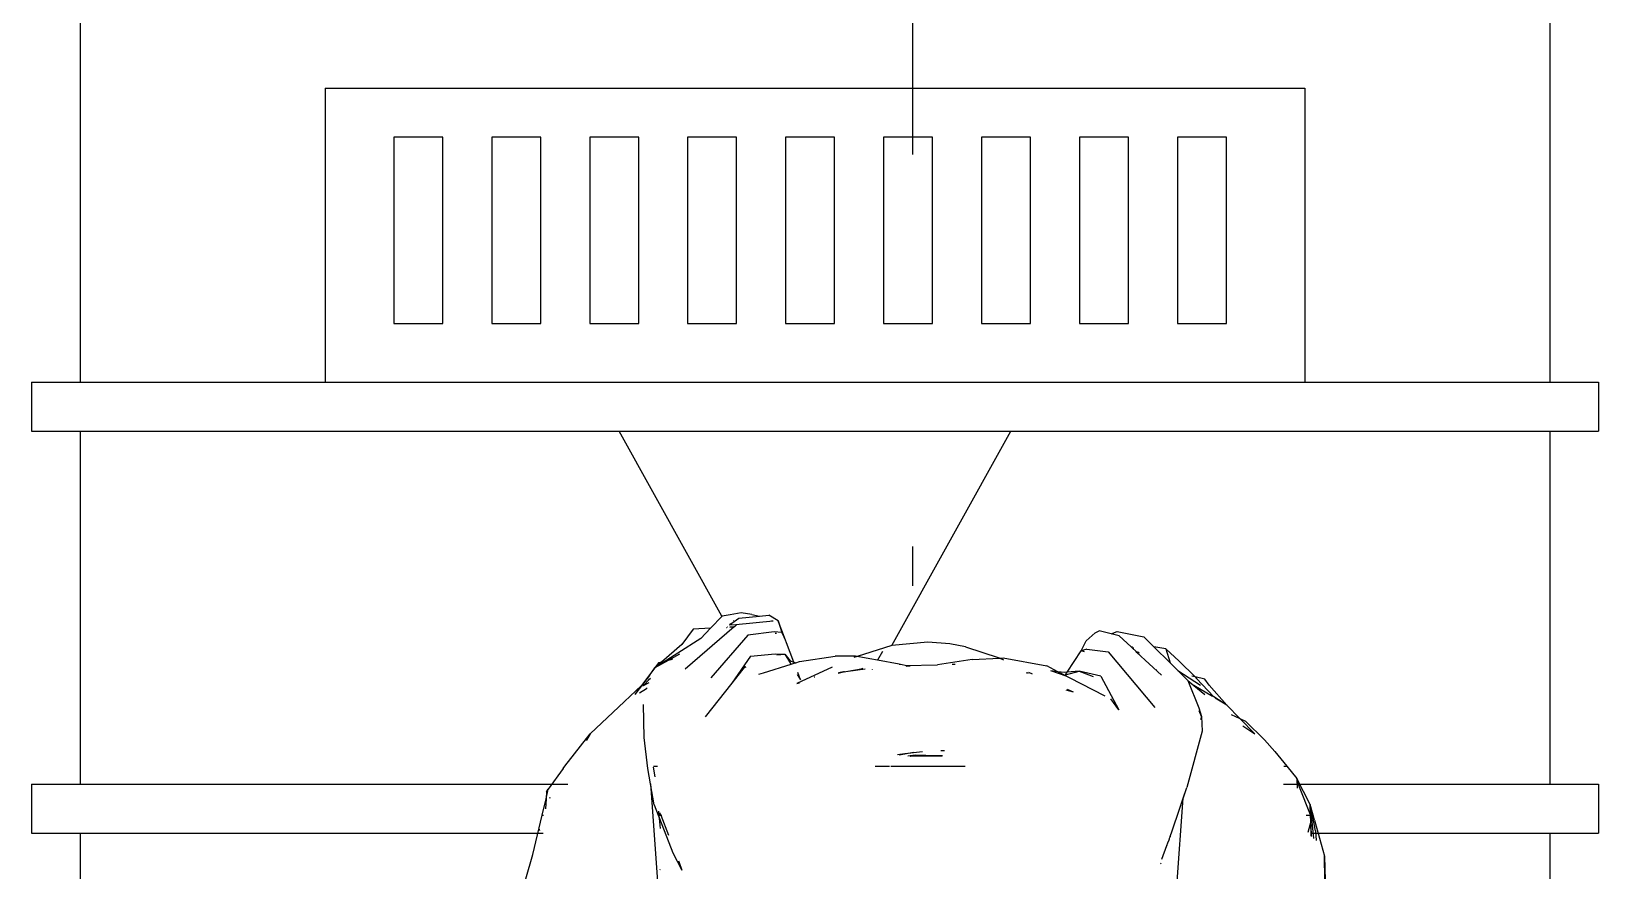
# Model space of a CAD drawing. Extents: x 44111 to 90315, y 4379 to 151689.
# Drawn here: x 60323 to 61123, y 132575 to 133003 of the extents above; entities that cross this region are included whole.
import ezdxf

# ---------------------------------------------------------------- set-up
doc = ezdxf.new("R2010")
doc.units = 0
doc.header["$LTSCALE"] = 1000
doc.header["$MEASUREMENT"] = 0
doc.linetypes.add('DOTE', pattern=[2.42, 2, -0.2, 0.02, -0.2])
for name, color, linetype in [('A-DETA-XFINE', 154, 'Continuous'), ('A-DOTE', 1, 'DOTE'), ('A-立面看线', 50, 'Continuous'), ('家具', 250, 'Continuous')]:
    doc.layers.add(name, color=color, linetype=linetype)

# ---------------------------------------------------------------- blocks, each defined once
blk = doc.blocks.new('雕像')
at = {"layer": 'A-DETA-XFINE'}
for p, q in [((643905.8, -359285.78), (643911.63, -359279.64)), ((643915.87, -359278.89), (643911.63, -359279.64)), ((643921.42, -359277.9), (643915.87, -359278.89)), ((643920.23, -359280.69), (643930.76, -359279.62)), ((643926.77, -359278.86), (643921.42, -359277.9)), ((643926.77, -359278.86), (643930.76, -359279.62)), ((643930.76, -359279.62), (643935.52, -359279.13)), ((643940.28, -359282.04), (643935.52, -359279.13)), ((643896.95, -359286.31), (643891.16, -359294.12)), ((643917.86, -359285.13), (643892.89, -359306.66)), ((643905.8, -359285.78), (643896.95, -359286.31)), ((643900.85, -359290.99), (643905.8, -359285.78)), ((643913.96, -359285.49), (643914.15, -359285.48)), ((643914.36, -359285.26), (643914.18, -359285.27)), ((643915.52, -359284.12), (643920.23, -359280.69)), ((643915.52, -359284.12), (643918.7, -359283.83)), ((643917.96, -359285.05), (643915.61, -359285.19)), ((643915.62, -359285.34), (643917.86, -359285.13)), ((643915.69, -359283.73), (643916.09, -359283.44)), ((643915.89, -359283.52), (643916.09, -359283.44)), ((643917.55, -359281.83), (643917.6, -359281.92)), ((643917.96, -359285.05), (643917.86, -359285.13)), ((643918.92, -359284.22), (643917.96, -359285.05)), ((643918.7, -359283.83), (643937.66, -359282.1)), ((643918.7, -359283.83), (643918.92, -359284.22)), ((643919.08, -359284.07), (643918.92, -359284.22)), ((643938.32, -359287.61), (643924.83, -359289.35)), ((643937.07, -359281.82), (643937.66, -359282.1)), ((643942.18, -359287.93), (643938.32, -359287.61)), ((643943.5, -359290.84), (643940.28, -359282.04)), ((643940.28, -359282.04), (643942.18, -359287.93)), ((643948.23, -359303.04), (643940.28, -359282.04)), ((643942.18, -359287.93), (643943.5, -359290.84)), ((644102.03, -359288.14), (644104.08, -359287.06)), ((644110.28, -359288.67), (644104.08, -359287.06)), ((644110.28, -359288.67), (644113.4, -359287.43)), ((644113.4, -359287.43), (644126.88, -359290.2)), ((643900.85, -359290.99), (643877.36, -359306.08)), ((643891.16, -359294.12), (643880.74, -359303.15)), ((643924.83, -359289.35), (643905.95, -359311.12)), ((643938.68, -359288.37), (643939.39, -359288.28)), ((643994.62, -359295.84), (643980.67, -359300.26)), ((643994.64, -359295.8), (643994.62, -359295.84)), ((643998.22, -359294.66), (643994.64, -359295.8)), ((644016.74, -359292.9), (643998.22, -359294.66)), ((644027.99, -359293.74), (644016.74, -359292.9)), ((644035.99, -359295.25), (644027.99, -359293.74)), ((644035.99, -359295.25), (644053.17, -359300.9)), ((644094.92, -359297.26), (644097.42, -359292.25)), ((644097.42, -359292.25), (644102.03, -359288.14)), ((644114.33, -359289.73), (644110.28, -359288.67)), ((644120.41, -359295.38), (644114.33, -359289.73)), ((644120.41, -359295.38), (644121.23, -359295.12)), ((644120.94, -359295.87), (644120.41, -359295.38)), ((644120.94, -359295.87), (644121.86, -359295.73)), ((644122.95, -359297.74), (644120.94, -359295.87)), ((644132.09, -359295.35), (644126.88, -359290.2)), ((644138.21, -359296.34), (644132.09, -359295.35)), ((644140.39, -359303.54), (644132.09, -359295.35)), ((643884.08, -359302.34), (643877.36, -359306.08)), ((643880.74, -359303.15), (643877.36, -359306.08)), ((643879.26, -359303.51), (643877.36, -359306.08)), ((643880.74, -359303.15), (643879.26, -359303.51)), ((643884.08, -359302.34), (643883.04, -359302.59)), ((643890, -359299.04), (643884.08, -359302.34)), ((643886.28, -359301.81), (643884.08, -359302.34)), ((643926.22, -359299.98), (643916.66, -359313.78)), ((643926.22, -359299.98), (643938.8, -359298.82)), ((643938.8, -359298.82), (643943.75, -359299.06)), ((643939.62, -359299.34), (643943.75, -359299.06)), ((643943.75, -359299.06), (643946.63, -359303.8)), ((643943.75, -359299.06), (643946.41, -359302.37)), ((643946.41, -359302.37), (643948.23, -359303.04)), ((643946.65, -359303.84), (643946.85, -359304.17)), ((643946.85, -359304.17), (643948.47, -359303.66)), ((643948.47, -359303.66), (643948.23, -359303.04)), ((643948.23, -359303.04), (643949.25, -359303.42)), ((643948.47, -359303.66), (643949.25, -359303.42)), ((643949.25, -359303.42), (643951.09, -359302.84)), ((643951.09, -359302.84), (643969.32, -359300.04)), ((643979.77, -359300.11), (643969.32, -359300.04)), ((643980.67, -359300.26), (643978.95, -359300.82)), ((643980.67, -359300.26), (643979.77, -359300.11)), ((643987.13, -359301.38), (643980.67, -359300.26)), ((643991.04, -359302.11), (643987.13, -359301.38)), ((643993.58, -359297.66), (643991.04, -359302.11)), ((644002.02, -359304.17), (643991.04, -359302.11)), ((644039.26, -359301.68), (644021.68, -359304.44)), ((644039.26, -359301.68), (644053.45, -359301.04)), ((644053.17, -359300.9), (644053.45, -359301.04)), ((644053.45, -359301.04), (644055.14, -359300.96)), ((644053.45, -359301.04), (644055.35, -359301.97)), ((644055.14, -359300.96), (644077.36, -359305.03)), ((644087.78, -359308.27), (644094.92, -359297.26)), ((644097.84, -359296.52), (644094.92, -359297.26)), ((644096.67, -359297.93), (644094.92, -359297.26)), ((644097.84, -359296.52), (644108.72, -359297.83)), ((644108.72, -359297.83), (644132.47, -359326.17)), ((644122.95, -359297.74), (644124.17, -359298)), ((644123.4, -359298.16), (644122.95, -359297.74)), ((644124.67, -359298.5), (644123.4, -359298.16)), ((644135.9, -359309.78), (644123.4, -359298.16)), ((644138.21, -359296.34), (644140.39, -359303.54)), ((644138.21, -359296.34), (644144.99, -359302.55)), ((644144.36, -359307.46), (644140.39, -359303.54)), ((644144.99, -359302.55), (644153.06, -359310.69)), ((643877.36, -359306.08), (643870.55, -359315.02)), ((643874.65, -359309.94), (643871.01, -359314.59)), ((643875.16, -359311.54), (643874.18, -359312.26)), ((643874.65, -359309.94), (643877.36, -359306.08)), ((643923.49, -359305.19), (643916.66, -359313.78)), ((643923.64, -359305.75), (643923.91, -359305.43)), ((643930.48, -359309.28), (643932.82, -359308.55)), ((643932.79, -359308.5), (643932.82, -359308.55)), ((643932.82, -359308.55), (643946.85, -359304.17)), ((643967.81, -359305.65), (643949.76, -359313.98)), ((643950.03, -359309.4), (643951.64, -359312.06)), ((643951.64, -359312.06), (643950.25, -359308.38)), ((643958.98, -359310.76), (643958.68, -359310.82)), ((643970.94, -359308.78), (643973.65, -359308.12)), ((643973.65, -359308.12), (643971.06, -359308.59)), ((643973.65, -359308.12), (643971.07, -359308.56)), ((643974.1, -359308.01), (643973.65, -359308.12)), ((643974.1, -359308.01), (643974.74, -359307.92)), ((643974.74, -359307.92), (643982.61, -359306.51)), ((643974.74, -359307.92), (643984.72, -359306.55)), ((643982.61, -359306.51), (643983.15, -359306.44)), ((643983.45, -359306.46), (643983.15, -359306.44)), ((643988.35, -359306.81), (643988.22, -359307.04)), ((644002.02, -359304.17), (644002.73, -359304.07)), ((644005.08, -359304.74), (644002.02, -359304.17)), ((644005.08, -359304.74), (644021.68, -359304.44)), ((644007.65, -359305.18), (644005.62, -359305.29)), ((644030.7, -359304.32), (644029.02, -359304.34)), ((644067.43, -359308.66), (644067.05, -359308.49)), ((644067.14, -359308.46), (644067.83, -359308.74)), ((644068, -359308.17), (644069.98, -359309.14)), ((644083.12, -359308.01), (644077.36, -359305.03)), ((644087.25, -359310.35), (644079.45, -359307.61)), ((644082.84, -359307.98), (644079.45, -359307.61)), ((644086.52, -359308.38), (644083.12, -359308.01)), ((644107.14, -359320.45), (644083.12, -359308.01)), ((644087.78, -359308.27), (644086.52, -359308.38)), ((644086.97, -359309.51), (644094.01, -359307.7)), ((644086.97, -359309.51), (644087.78, -359308.27)), ((644094.01, -359307.7), (644087.78, -359308.27)), ((644105.02, -359310.31), (644094.01, -359307.7)), ((644094.01, -359307.7), (644101.15, -359310.37)), ((644105.02, -359310.31), (644114.12, -359327.52)), ((644133.19, -359306.94), (644133.28, -359306.96)), ((644144.36, -359307.46), (644155.8, -359314.89)), ((644149.45, -359312.5), (644144.36, -359307.46)), ((644153.06, -359310.69), (644151.48, -359310.34)), ((644158.15, -359311.82), (644153.06, -359310.69)), ((644153.06, -359310.69), (644153.76, -359311.39)), ((644153.76, -359311.39), (644162.67, -359320.82)), ((644160.34, -359314.9), (644158.15, -359311.82)), ((643870.55, -359315.02), (643861.81, -359323.21)), ((643871.01, -359314.59), (643867.08, -359319.61)), ((643870.55, -359315.02), (643867.08, -359319.61)), ((643869.44, -359318.73), (643873.15, -359316.54)), ((643871.01, -359314.59), (643870.55, -359315.02)), ((643871.41, -359315.3), (643871.45, -359315.26)), ((643874.3, -359313.66), (643871.45, -359315.26)), ((643871.69, -359314.84), (643874.18, -359312.26)), ((643873.4, -359316.3), (643873.15, -359316.54)), ((643916.66, -359313.78), (643903, -359330.96)), ((643949.76, -359313.98), (643951.14, -359313.61)), ((644087.2, -359317.24), (644090.94, -359318.18)), ((644087.77, -359316.88), (644090.94, -359318.18)), ((644149.45, -359312.5), (644155.04, -359326.41)), ((644149.45, -359312.5), (644152.44, -359314.96)), ((644161.92, -359320.62), (644152.44, -359314.96)), ((644152.44, -359314.96), (644158.13, -359319.65)), ((644169.25, -359325), (644160.34, -359314.9)), ((643844.25, -359339.72), (643861.81, -359323.21)), ((643871.88, -359341.53), (643871.52, -359324.65)), ((644114.12, -359327.52), (644110.01, -359321.88)), ((644155.04, -359326.41), (644156.35, -359330.89)), ((644156.35, -359330.89), (644155.25, -359327.95)), ((644169.25, -359325), (644162.67, -359320.82)), ((644169.25, -359325), (644163.29, -359321.44)), ((644175.9, -359331.81), (644169.25, -359325)), ((644156.35, -359330.89), (644155.87, -359332.47)), ((644156.35, -359330.89), (644156.68, -359338.4)), ((644171.59, -359329.77), (644175.9, -359331.81)), ((644175.9, -359331.81), (644178.8, -359333.17)), ((644183.54, -359339.62), (644175.9, -359331.81)), ((644177.47, -359335.67), (644183.54, -359339.62)), ((644178.8, -359333.17), (644188.56, -359342.77)), ((643831.47, -359356.27), (643844.25, -359339.72)), ((643842.16, -359343.17), (643844.25, -359339.72)), ((643844.25, -359339.72), (643842.43, -359342.85)), ((643873.76, -359357.38), (643871.88, -359341.53)), ((644156.68, -359338.4), (644148.82, -359367.1)), ((644193.72, -359348.71), (644188.56, -359342.77)), ((644004.89, -359349.88), (644001.17, -359350.32)), ((644002.03, -359350.42), (644004.89, -359349.88)), ((644013.96, -359348.83), (644004.89, -359349.88)), ((644004.89, -359349.88), (644009.36, -359349.05)), ((644006.54, -359350.97), (644010.24, -359350.42)), ((644007.65, -359351.1), (644007.91, -359351.13)), ((644007.91, -359351.13), (644021.06, -359350.78)), ((644023.97, -359351.15), (644007.91, -359351.13)), ((644010.24, -359350.42), (644021.06, -359350.78)), ((644021.06, -359350.78), (644024.16, -359350.71)), ((644021.06, -359350.78), (644024.08, -359350.88)), ((644025.17, -359348.4), (644023.36, -359348.39)), ((644193.72, -359348.71), (644199.87, -359356.27)), ((643830.54, -359357.4), (643822.97, -359367.89)), ((643830.54, -359357.4), (643831.42, -359356.27)), ((643831.42, -359356.27), (643831.47, -359356.27)), ((643875.15, -359365.24), (643873.76, -359357.38)), ((643876.67, -359356.27), (643878.68, -359356.27)), ((643877.49, -359361.59), (643876.69, -359356.62)), ((643989.86, -359356.27), (643997.09, -359356.27)), ((643997.78, -359356.27), (644035.8, -359356.27)), ((644198.31, -359356.27), (644199.87, -359356.27)), ((644199.87, -359356.27), (644204.97, -359362.54)), ((643821.82, -359372.79), (643822.97, -359367.89)), ((643822.02, -359369.31), (643822.97, -359367.89)), ((643875.15, -359365.24), (643879.9, -359432.24)), ((643877.04, -359375.97), (643875.15, -359365.24)), ((644141.48, -359389.13), (644148.82, -359367.1)), ((644147.06, -359372.52), (644148.82, -359367.1)), ((644206.44, -359366.86), (644204.97, -359362.54)), ((644204.97, -359362.54), (644205.24, -359367.49)), ((644211.9, -359375.77), (644204.97, -359362.54)), ((644212.02, -359381), (644206.44, -359366.86)), ((643819.82, -359381.27), (643821.82, -359372.79)), ((643821.82, -359372.79), (643821.51, -359377.92)), ((643822.02, -359369.31), (643821.82, -359372.79)), ((643823.64, -359372), (643823.72, -359372.5)), ((643877.04, -359375.97), (643879.1, -359381.27)), ((644143.7, -359417.44), (644147.06, -359372.52)), ((644212.97, -359381.27), (644211.9, -359375.77)), ((644213.39, -359381.27), (644211.9, -359375.77)), ((644212.11, -359381.23), (644211.9, -359375.77)), ((644212.02, -359381), (644211.9, -359375.77)), ((644211.9, -359375.77), (644212.45, -359381.27)), ((643815.14, -359401.21), (643819.82, -359381.27)), ((643819.82, -359381.27), (643820.59, -359381.27)), ((643878.92, -359381.27), (643879.1, -359381.27)), ((643879.1, -359381.27), (643879.75, -359382.95)), ((643879.1, -359381.27), (643879.58, -359381.27)), ((643879.58, -359381.27), (643879.35, -359379.1)), ((643879.58, -359381.27), (643880.35, -359381.26)), ((643879.75, -359382.95), (643879.58, -359381.27)), ((643879.75, -359382.95), (643886.56, -359400.47)), ((643880.29, -359388.06), (643879.75, -359382.95)), ((643880.35, -359381.26), (643879.96, -359379.92)), ((643880.35, -359381.26), (643884.29, -359391.42)), ((643880.35, -359381.26), (643880.95, -359381.27)), ((644209.85, -359381.27), (644212.03, -359381.27)), ((644212.11, -359381.23), (644212.02, -359381)), ((644212.03, -359381.27), (644212.02, -359381)), ((644212.03, -359381.27), (644212.11, -359381.23)), ((644212.1, -359384.49), (644212.03, -359381.27)), ((644212.11, -359381.23), (644212.45, -359381.27)), ((644212.13, -359381.27), (644212.11, -359381.23)), ((644212.56, -359382.36), (644212.13, -359381.27)), ((644212.22, -359384.05), (644212.13, -359381.27)), ((644212.59, -359382.67), (644212.22, -359384.05)), ((644212.45, -359381.27), (644212.56, -359382.36)), ((644212.45, -359381.27), (644212.97, -359381.27)), ((644212.63, -359382.53), (644212.56, -359382.36)), ((644212.56, -359382.36), (644212.59, -359382.67)), ((644212.63, -359382.53), (644212.59, -359382.67)), ((644212.59, -359382.67), (644213.61, -359393.01)), ((644214.49, -359389.13), (644212.97, -359381.27)), ((644212.97, -359381.27), (644213.39, -359381.27)), ((644214.06, -359383.74), (644213.39, -359381.27)), ((644214.06, -359383.74), (644219.16, -359402.1)), ((643818.51, -359388.9), (643818.38, -359388.37)), ((643818.51, -359388.9), (643818.5, -359388.93)), ((644140.36, -359392.15), (644141.48, -359389.13)), ((644212.1, -359384.49), (644210.64, -359389.96)), ((644212.22, -359384.05), (644212.1, -359384.49)), ((644212.27, -359391.78), (644212.1, -359384.49)), ((644212.48, -359390.88), (644212.22, -359384.05)), ((644212.5, -359391.99), (644212.48, -359390.88)), ((644214.49, -359389.13), (644214.83, -359394.13)), ((644136.1, -359403.62), (644138.67, -359396.69)), ((644138.67, -359396.69), (644139.2, -359395.26)), ((644138.67, -359396.69), (644138.81, -359396.8)), ((644139.2, -359395.26), (644139.78, -359393.69)), ((644139.3, -359395.33), (644139.2, -359395.26)), ((644139.78, -359393.69), (644139.95, -359393.25)), ((644139.84, -359393.74), (644139.78, -359393.69)), ((644139.95, -359393.25), (644140.04, -359393)), ((644140, -359393.28), (644139.95, -359393.25)), ((644140.04, -359393), (644140.34, -359392.2)), ((644140.09, -359393.04), (644140.04, -359393)), ((644140.34, -359392.2), (644140.36, -359392.15)), ((644140.34, -359392.2), (644140.36, -359392.22)), ((644140.36, -359392.15), (644140.38, -359392.17)), ((643807.86, -359426.16), (643815.14, -359401.21)), ((643886.56, -359400.47), (643891.19, -359409.22)), ((643889.37, -359404.53), (643889.71, -359405.4)), ((643889.71, -359405.4), (643889.87, -359405.25)), ((643889.71, -359405.4), (643891.19, -359409.22)), ((644135.75, -359406.02), (644135.44, -359405.74)), ((644219.16, -359402.1), (644219.85, -359429.54)), ((644219.25, -359414.25), (644219.16, -359402.1)), ((644219.16, -359402.1), (644219.16, -359413.51)), ((643880.08, -359409), (643880.11, -359408.97)), ((643880.1, -359409.23), (643880.08, -359409.25))]:
    blk.add_line(p, q, dxfattribs=at)

msp = doc.modelspace()

# ---------------------------------------------------------------- linework, layer by layer
at = {"layer": 'A-DOTE'}
msp.add_line((60773.5, 130520.35), (60773.5, 142869.17), dxfattribs=at)
at = {"layer": 'A-立面看线'}
for p, q in [((60348.5, 137074.17), (60348.5, 132824.17)), ((61098.5, 137074.17), (61098.5, 132824.17)), ((60473.5, 132974.17), (60473.5, 132824.17)), ((60473.5, 132974.17), (60973.5, 132974.17)), ((60973.5, 132974.17), (60973.5, 132824.17)), ((60533.5, 132949.17), (60508.5, 132949.17)), ((60508.5, 132949.17), (60508.5, 132854.17)), ((60533.5, 132854.17), (60533.5, 132949.17)), ((60583.5, 132949.17), (60558.5, 132949.17)), ((60558.5, 132949.17), (60558.5, 132854.17)), ((60583.5, 132854.17), (60583.5, 132949.17)), ((60633.5, 132949.17), (60608.5, 132949.17)), ((60608.5, 132949.17), (60608.5, 132854.17)), ((60633.5, 132854.17), (60633.5, 132949.17)), ((60683.5, 132949.17), (60658.5, 132949.17)), ((60658.5, 132949.17), (60658.5, 132854.17)), ((60683.5, 132854.17), (60683.5, 132949.17)), ((60733.5, 132949.17), (60708.5, 132949.17)), ((60708.5, 132949.17), (60708.5, 132854.17)), ((60733.5, 132854.17), (60733.5, 132949.17)), ((60783.5, 132949.17), (60758.5, 132949.17)), ((60758.5, 132949.17), (60758.5, 132854.17)), ((60783.5, 132854.17), (60783.5, 132949.17)), ((60833.5, 132949.17), (60808.5, 132949.17)), ((60808.5, 132949.17), (60808.5, 132854.17)), ((60833.5, 132854.17), (60833.5, 132949.17)), ((60883.5, 132949.17), (60858.5, 132949.17)), ((60858.5, 132949.17), (60858.5, 132854.17)), ((60883.5, 132854.17), (60883.5, 132949.17)), ((60933.5, 132949.17), (60908.5, 132949.17)), ((60908.5, 132949.17), (60908.5, 132854.17)), ((60933.5, 132854.17), (60933.5, 132949.17)), ((60508.5, 132854.17), (60533.5, 132854.17)), ((60558.5, 132854.17), (60583.5, 132854.17)), ((60608.5, 132854.17), (60633.5, 132854.17)), ((60658.5, 132854.17), (60683.5, 132854.17)), ((60708.5, 132854.17), (60733.5, 132854.17)), ((60758.5, 132854.17), (60783.5, 132854.17)), ((60808.5, 132854.17), (60833.5, 132854.17)), ((60858.5, 132854.17), (60883.5, 132854.17)), ((60908.5, 132854.17), (60933.5, 132854.17)), ((60323.5, 132824.17), (60323.5, 132799.17)), ((60323.5, 132824.17), (61123.5, 132824.17)), ((61123.5, 132824.17), (61123.5, 132799.17)), ((60323.5, 132799.17), (61123.5, 132799.17)), ((60348.5, 132799.17), (60348.5, 132619.17)), ((60675.95, 132704.75), (60623.5, 132799.17)), ((60762.76, 132689.83), (60823.5, 132799.17)), ((61098.5, 132799.17), (61098.5, 132619.17)), ((60323.5, 132619.17), (60323.5, 132594.17)), ((60323.5, 132619.17), (60597.42, 132619.17)), ((60962.64, 132619.17), (61123.5, 132619.17)), ((61123.5, 132619.17), (61123.5, 132594.17)), ((60323.5, 132594.17), (60584.7, 132594.17)), ((60348.5, 132594.17), (60348.5, 132494.17)), ((60977.25, 132594.17), (61123.5, 132594.17)), ((61098.5, 132594.17), (61098.5, 132494.17))]:
    msp.add_line(p, q, dxfattribs=at)

# ---------------------------------------------------------------- block references
at = {"layer": '家具'}
msp.add_blockref('雕像', (-583235.59, 491984.48), dxfattribs=at)

doc.saveas('drawing.dxf')
